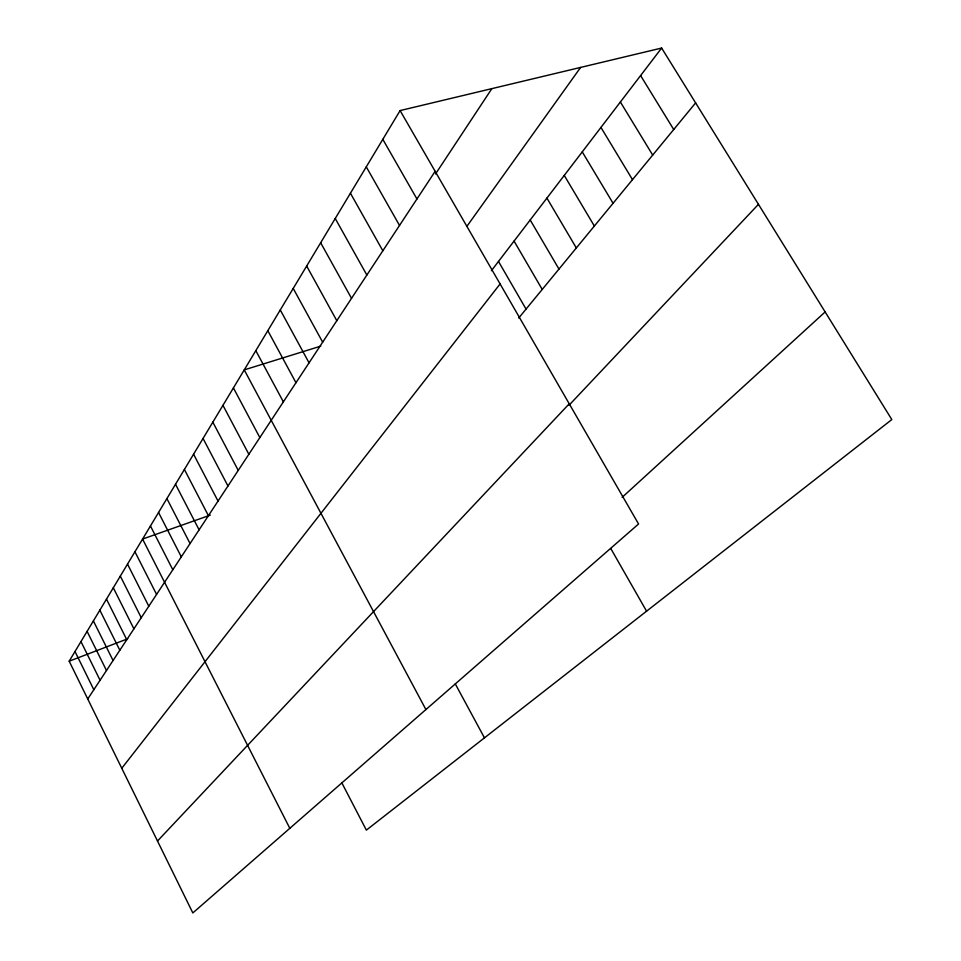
<?xml version="1.0" encoding="UTF-8"?>
<svg xmlns="http://www.w3.org/2000/svg" width="961" height="961" viewBox="0 0 961 961"><rect width="100%" height="100%" fill="white"/><g stroke="black" fill="none" stroke-linecap="round" stroke-linejoin="round"><path stroke-width="1.44" d="M400.1 110.575L638.56 523.997L192.825 912.95L69.18 661.192L400.1 110.575L661.636 48.05L891.82 419.561L366.369 830.124L341.66 782.506M87.739 698.971L435.153 171.322M435.525 173.977L491.852 88.64M466.95 226.267L580.612 67.426M491.407 270.702L661.636 48.05M121.771 768.271L500.104 283.951M518.712 318.031L695.62 102.887M157.496 841.019L569.236 403.8M569.008 405.266L758.457 204.321M622.115 497.366L825.139 311.941M69.18 661.192L127.693 638.801M210.315 515.12L142.576 539.061L289.814 828.31M320.746 346.14L244.25 369.889L425.915 709.554M640.603 75.571L673.721 129.519M620.386 102.01L652.699 155.081M600.949 127.429L632.494 179.659M582.258 151.886L613.058 203.288M564.263 175.419L594.354 226.039M546.917 198.11L576.336 247.95M530.196 219.973L558.966 269.068M514.063 241.079L542.22 289.441M498.495 261.44L526.051 309.106M382.814 139.333L416.942 198.987M610.896 548.719L646.573 611.184M366.273 166.854L399.524 225.439M350.429 193.221L382.838 250.773M335.245 218.495L366.85 275.05M320.662 242.749L351.522 298.342M306.667 266.041L336.794 320.698M293.213 288.42L322.656 342.176M280.276 309.959L309.058 362.838M267.819 330.68L295.964 382.718M455.298 683.908L484.452 737.844M255.818 350.645L283.363 401.854M233.415 387.92L259.842 437.579M222.952 405.326L248.851 454.265M212.837 422.167L238.232 470.397M203.047 438.456L227.961 485.99M193.569 454.217L218.027 501.077M184.404 469.473L208.417 515.685M175.515 484.26L199.095 529.835M166.902 498.591L190.062 543.554M158.553 512.489L181.305 556.851M150.445 525.967L172.812 569.753M134.948 551.77L156.571 594.415M127.525 564.119L148.799 606.223M120.317 576.107L141.243 617.695M113.302 587.784L133.903 628.842M106.479 599.123L126.768 639.69M99.848 610.163L119.825 650.237M93.385 620.914L113.062 660.507M87.091 631.377L106.479 670.502M80.964 641.576L100.064 680.232M75.006 651.51L93.818 689.722"/></g></svg>
